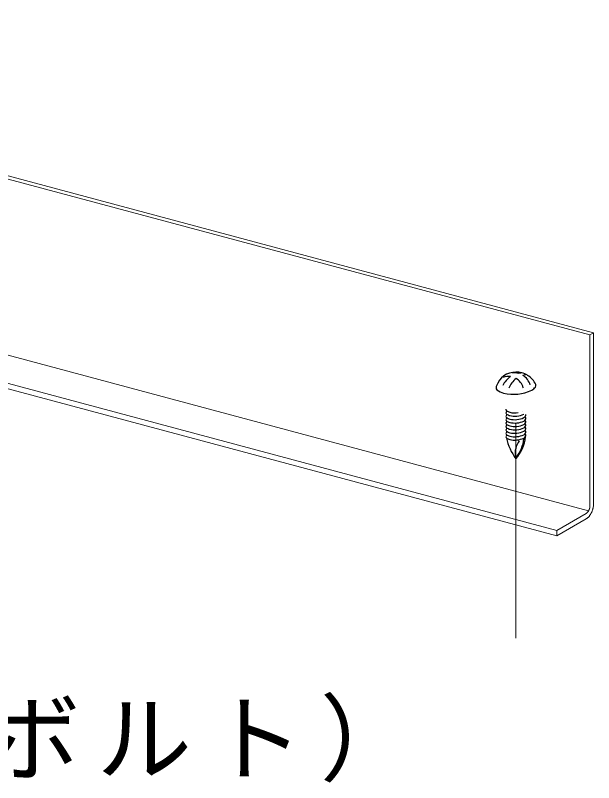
# Model space of a CAD drawing. Units: millimetres on the paper, with parts at other scales. Extents: x -195 to 195, y -140 to 138.
# Drawn here: x 131.45 to 140.54, y 24.97 to 37.03 of the extents above; entities that cross this region are included whole.
import ezdxf

# ---------------------------------------------------------------- set-up
doc = ezdxf.new("R2010")
doc.units = ezdxf.units.MM
doc.linetypes.add('CHAIN1', pattern=[8, 5, -1, 1, -1])
for name, color, linetype, lineweight in [('4-0_中心線', 4, 'CHAIN1', 9), ('4-6_文字', 7, 'Continuous', 18), ('4-B_補強金具・金具・その他', 3, 'Continuous', 18), ('4-C_ビス・アンカーボルト・強調図形', 2, 'Continuous', 25)]:
    doc.layers.add(name, color=color, linetype=linetype, lineweight=lineweight)
doc.styles.add('ＭＳ ゴシック', font='')
doc.styles.get('ＭＳ ゴシック').set_extended_font_data('MS Gothic')

msp = doc.modelspace()

# ---------------------------------------------------------------- linework, layer by layer
at = {"layer": '4-0_中心線'}
msp.add_line((139.317, 27.238), (139.317, 30.61), dxfattribs=at)
at = {"layer": '4-B_補強金具・金具・その他'}
for p, q in [((140.481, 32.007), (121.852, 36.998)), ((121.91, 37.032), (140.539, 32.04)), ((140.457, 29.242), (121.83, 34.233)), ((121.331, 33.84), (139.96, 28.849)), ((140.539, 32.04), (140.481, 32.007)), ((140.481, 29.321), (140.481, 32.007)), ((140.539, 29.355), (140.539, 32.04)), ((140.423, 29.202), (139.96, 28.935)), ((139.96, 28.849), (140.423, 29.116)), ((139.96, 28.849), (139.96, 28.935))]:
    msp.add_line(p, q, dxfattribs=at)
msp.add_lwpolyline([(121.331, 33.84), (121.331, 33.926), (139.96, 28.935)], dxfattribs=at)
for centre, radius, start, end in [((140.348, 29.321), 0.133, 356.7043, 359.9736), ((140.227, 29.358), 0.311, 350.6788, 353.6251), ((140.248, 29.356), 0.29, 353.6215, 356.7085), ((140.272, 29.355), 0.267, 356.7043, 359.9736), ((140.39, 29.259), 0.0654, 300.0736, 305.3261), ((140.383, 29.268), 0.0769, 305.318, 310.036), ((140.375, 29.278), 0.0893, 310.0284, 314.296), ((140.366, 29.287), 0.102, 314.2893, 318.1833), ((140.356, 29.296), 0.116, 318.1774, 321.7653), ((140.346, 29.304), 0.129, 321.7602, 325.1003), ((140.336, 29.311), 0.141, 325.096, 328.2385), ((140.327, 29.317), 0.152, 328.2347, 331.2234), ((140.318, 29.321), 0.162, 331.22, 334.0933), ((140.312, 29.325), 0.169, 334.0902, 336.8823), ((140.308, 29.326), 0.173, 336.8795, 339.6222), ((140.306, 29.327), 0.175, 339.6194, 342.3426), ((140.307, 29.327), 0.174, 342.3399, 345.0729), ((140.311, 29.326), 0.171, 345.07, 347.8424), ((140.317, 29.324), 0.164, 347.8394, 350.6821), ((140.325, 29.323), 0.156, 350.6788, 353.6251), ((140.336, 29.322), 0.145, 353.6215, 356.7085), ((140.23, 29.346), 0.305, 328.2347, 331.2234), ((140.214, 29.355), 0.323, 331.22, 334.0933), ((140.201, 29.361), 0.338, 334.0902, 336.8823), ((140.193, 29.365), 0.347, 336.8795, 339.6222), ((140.189, 29.366), 0.35, 339.6194, 342.3426), ((140.191, 29.366), 0.349, 342.3399, 345.0729), ((140.198, 29.364), 0.341, 345.07, 347.8424), ((140.21, 29.361), 0.329, 347.8394, 350.6821), ((140.357, 29.23), 0.131, 300.0736, 305.3261), ((140.344, 29.248), 0.154, 305.318, 310.036), ((140.328, 29.267), 0.179, 310.0284, 314.296), ((140.31, 29.286), 0.205, 314.2893, 318.1833), ((140.29, 29.304), 0.232, 318.1774, 321.7653), ((140.269, 29.32), 0.258, 321.7602, 325.1003), ((140.249, 29.334), 0.283, 325.096, 328.2385)]:
    msp.add_arc(centre, radius, start, end, dxfattribs=at)
at = {"layer": '4-C_ビス・アンカーボルト・強調図形'}
for centre, radius, start, end in [((139.316, 31.098), 0.324, 89.7212, 160.7831), ((139.282, 31.139), 0.273, 74.6276, 95.381), ((139.324, 31.098), 0.325, 57.5758, 91.8311), ((139.416, 31.075), 0.333, 93.1488, 100.5627), ((139.516, 31.052), 0.332, 97.8228, 105.8117), ((139.282, 31.139), 0.273, 17.5552, 58.363), ((139.316, 31.069), 0.353, 26.5462, 58.8996), ((139.416, 31.075), 0.333, 123.5456, 156.0995), ((139.199, 31.115), 0.24, 82.2059, 110.6385), ((139.516, 31.052), 0.332, 125.8365, 159.3623), ((139.199, 31.115), 0.24, 15.1248, 59.3645), ((139.493, 31.161), 0.156, 83.631, 83.6311), ((139.089, 31.177), 0.0839, 149.1963, 182.6544), ((139.046, 31.177), 0.0416, 185.2295, 230.6299), ((139.194, 31.366), 0.282, 231.876, 255.5219), ((139.281, 31.743), 0.668, 256.4175, 295.1932), ((139.405, 31.094), 0.0778, 83.631, 83.6311), ((139.475, 31.301), 0.186, 298.9932, 322.6818), ((139.475, 31.305), 0.19, 298.34956, 298.34959), ((139.577, 31.218), 0.0548, 326.649, 9.4191), ((139.181, 31.307), 0.222, 254.9207, 255.0793), ((139.203, 30.833), 0.0419, 173.4765, 182.6544), ((139.182, 30.833), 0.0208, 185.2295, 230.6299), ((139.203, 30.78), 0.0419, 149.1963, 182.6544), ((139.182, 30.78), 0.0208, 185.2295, 230.6299), ((139.237, 30.757), 0.0828, 137.8633, 147.4363), ((139.256, 30.928), 0.141, 231.876, 255.5219), ((139.256, 30.875), 0.141, 231.876, 255.5219), ((139.249, 30.899), 0.111, 254.9207, 255.0793), ((139.299, 31.116), 0.334, 256.4175, 279.3456), ((139.405, 30.719), 0.0778, 83.631, 83.6311), ((139.203, 30.726), 0.0419, 149.1963, 182.6544), ((139.182, 30.726), 0.0208, 185.2295, 230.6299), ((139.203, 30.673), 0.0419, 149.1963, 182.6544), ((139.182, 30.673), 0.0208, 185.2295, 230.6299), ((139.237, 30.703), 0.0828, 137.8633, 147.4363), ((139.237, 30.65), 0.0828, 137.8633, 147.4363), ((139.237, 30.596), 0.0828, 137.8633, 147.4363), ((139.256, 30.821), 0.141, 231.876, 255.5219), ((139.256, 30.767), 0.141, 231.876, 255.5219), ((139.249, 30.845), 0.111, 254.9207, 255.0793), ((139.249, 30.792), 0.111, 254.9207, 255.0793), ((139.299, 31.063), 0.334, 256.4175, 295.1932), ((139.299, 31.009), 0.334, 256.4175, 295.1932), ((139.299, 30.956), 0.334, 256.4175, 295.1932), ((139.405, 30.665), 0.0778, 83.631, 83.6311), ((139.405, 30.611), 0.0778, 83.631, 83.6311), ((139.396, 30.842), 0.0931, 298.9932, 301.22), ((139.396, 30.844), 0.0951, 298.34956, 298.34959), ((139.396, 30.788), 0.0931, 298.9932, 322.6818), ((139.396, 30.791), 0.0951, 298.34956, 298.34959), ((139.396, 30.735), 0.0931, 298.9932, 322.6818), ((139.396, 30.737), 0.0951, 298.34956, 298.34959), ((139.385, 30.621), 0.124, 50.9955, 52.9494), ((139.385, 30.568), 0.124, 50.9955, 52.9494), ((139.438, 30.691), 0.0372, 18.3262, 46.8176), ((139.438, 30.637), 0.0372, 18.3262, 46.8176), ((139.447, 30.747), 0.0274, 326.649, 19.3447), ((139.447, 30.693), 0.0274, 326.649, 19.3447), ((139.447, 30.64), 0.0274, 326.649, 19.3447), ((139.203, 30.619), 0.0419, 149.1963, 182.6544), ((139.182, 30.619), 0.0208, 185.2295, 230.6299), ((139.203, 30.566), 0.0419, 149.1963, 182.6544), ((139.182, 30.566), 0.0208, 185.2295, 230.6299), ((139.203, 30.512), 0.0419, 149.1963, 182.6544), ((139.237, 30.542), 0.0828, 137.8633, 147.4363), ((139.237, 30.489), 0.0828, 137.8633, 147.4363), ((139.256, 30.714), 0.141, 231.876, 255.5219), ((139.256, 30.66), 0.141, 231.876, 255.5219), ((139.249, 30.738), 0.111, 254.9207, 255.0793), ((139.249, 30.684), 0.111, 254.9207, 255.0793), ((139.249, 30.631), 0.111, 254.9207, 255.0793), ((139.299, 30.902), 0.334, 256.4175, 295.1932), ((139.299, 30.849), 0.334, 256.4175, 295.1932), ((139.405, 30.558), 0.0778, 83.631, 83.6311), ((139.405, 30.504), 0.0778, 83.631, 83.6311), ((139.405, 30.451), 0.0778, 83.631, 83.6311), ((139.396, 30.681), 0.0931, 298.9932, 322.6818), ((139.396, 30.683), 0.0951, 298.34956, 298.34959), ((139.396, 30.628), 0.0931, 298.9932, 322.6818), ((139.396, 30.63), 0.0951, 298.34956, 298.34959), ((139.385, 30.514), 0.124, 50.9955, 52.9494), ((139.385, 30.461), 0.124, 50.9955, 52.9494), ((139.438, 30.584), 0.0372, 18.3262, 46.8176), ((139.438, 30.53), 0.0372, 18.3262, 46.8176), ((139.447, 30.586), 0.0274, 326.649, 19.3447), ((139.447, 30.533), 0.0274, 326.649, 19.3447), ((139.182, 30.512), 0.0208, 185.2295, 230.6299), ((139.203, 30.458), 0.0419, 149.1963, 182.6544), ((139.182, 30.458), 0.0208, 185.2295, 230.6299), ((139.203, 30.405), 0.0419, 149.1963, 182.6544), ((139.182, 30.405), 0.0208, 185.2295, 230.6299), ((139.237, 30.435), 0.0828, 137.8633, 147.4363), ((139.237, 30.382), 0.0828, 137.8633, 147.4363), ((139.256, 30.607), 0.141, 231.876, 255.5219), ((139.256, 30.553), 0.141, 231.876, 255.5219), ((139.249, 30.577), 0.111, 254.9207, 255.0793), ((139.249, 30.524), 0.111, 254.9207, 255.0793), ((139.299, 30.795), 0.334, 256.4175, 295.1932), ((139.299, 30.741), 0.334, 256.4175, 295.1932), ((138.909, 30.443), 0.558, 316.8682, 356.1779), ((139.405, 30.397), 0.0778, 83.631, 83.6311), ((139.396, 30.574), 0.0931, 298.9932, 322.6818), ((139.396, 30.576), 0.0951, 298.34956, 298.34959), ((139.396, 30.52), 0.0931, 298.9932, 322.6818), ((139.396, 30.523), 0.0951, 298.34956, 298.34959), ((139.396, 30.467), 0.0931, 298.9932, 322.6818), ((139.385, 30.407), 0.124, 50.9955, 52.9494), ((139.385, 30.353), 0.124, 50.9955, 52.9494), ((139.438, 30.476), 0.0372, 18.3262, 46.8176), ((139.438, 30.423), 0.0372, 18.3262, 46.8176), ((139.447, 30.479), 0.0274, 326.649, 19.3447), ((139.447, 30.426), 0.0274, 326.649, 19.3447), ((139.256, 30.5), 0.141, 231.876, 255.5219), ((139.927, 30.533), 0.771, 190.9839, 217.7254), ((139.249, 30.47), 0.111, 254.9207, 255.0793), ((139.299, 30.688), 0.334, 256.4175, 295.1932), ((139.63, 30.148), 0.325, 143.3847, 190.4098), ((138.843, 30.448), 0.606, 322.9568, 352.7659), ((139.396, 30.469), 0.0951, 298.34956, 298.34959)]:
    msp.add_arc(centre, radius, start, end, dxfattribs=at)

# ---------------------------------------------------------------- texts
at = {"layer": '4-6_文字', "insert": (125.703, 24.968), "char_height": 1.1, "attachment_point": 7, "style": 'ＭＳ ゴシック'}
msp.add_mtext('\\T1.17;（吊りボルト）', dxfattribs=at)

doc.saveas('drawing.dxf')
